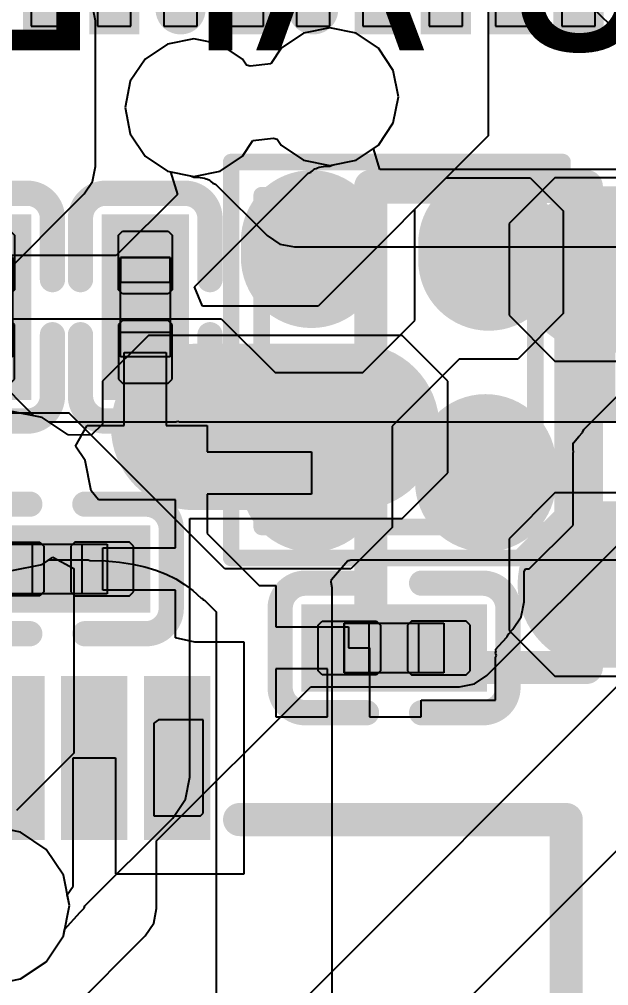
# Model space of a CAD drawing. Header units: millimetres. Extents: x 50 to 153, y 18 to 71.
# Drawn here: x 134.73 to 138.29, y 39.31 to 45.14 of the extents above; entities that cross this region are included whole.
import ezdxf

# ---------------------------------------------------------------- set-up
doc = ezdxf.new("R2010")
doc.units = ezdxf.units.MM
for name, color, linetype in [('BottomLayer', 5, 'Continuous'), ('BottomOverlay', 54, 'Continuous'), ('BottomPaste', 16, 'Continuous'), ('BottomSolder', 6, 'Continuous'), ('ConnectLayer', 7, 'Continuous'), ('Mechanical15', 56, 'Continuous'), ('Mechanical4', 56, 'Continuous'), ('Mechanical5', 56, 'Continuous'), ('TopLayer', 1, 'Continuous'), ('TopOverlay', 2, 'Continuous'), ('TopPaste', 8, 'Continuous'), ('TopSolder', 216, 'Continuous')]:
    doc.layers.add(name, color=color, linetype=linetype)

# ---------------------------------------------------------------- blocks, each defined once
blk = doc.blocks.new('CONN_SMD_GT_F0509SR15_15SMT01_26')
at = {"layer": 'TopLayer'}
for points in [[(3.4215, 1.2376), (3.7215, 1.2376), (3.4215, 2.1266), (3.7215, 2.1266)], [(3.9216, 1.2376), (4.2216, 1.2376), (3.9216, 2.1266), (4.2216, 2.1266)], [(4.4215, 1.2376), (4.7215, 1.2376), (4.4215, 2.1266), (4.7215, 2.1266)]]:
    blk.add_solid(points, dxfattribs=at)
at = {"layer": 'TopOverlay', "const_width": 0.2}
for points in [[(4.948, 1.3107), (6.9177, 1.3107)], [(6.9177, 0.0407), (6.9177, 1.3107)]]:
    blk.add_lwpolyline(points, dxfattribs=at)
at = {"layer": 'TopOverlay', "const_width": 0.1}
for points in [[(4.898, 1.3107, 1), (4.998, 1.3107, 1)], [(6.8677, 1.3107, 1), (6.9677, 1.3107, 1)], [(6.8677, 1.3107, 1), (6.9677, 1.3107, 1)]]:
    blk.add_lwpolyline(points, format="xyb", close=True, dxfattribs=at)
at = {"layer": 'TopPaste'}
for points in [[(3.4215, 1.2376), (3.7215, 1.2376), (3.4215, 2.1266), (3.7215, 2.1266)], [(3.9216, 1.2376), (4.2216, 1.2376), (3.9216, 2.1266), (4.2216, 2.1266)], [(4.4215, 1.2376), (4.7215, 1.2376), (4.4215, 2.1266), (4.7215, 2.1266)]]:
    blk.add_solid(points, dxfattribs=at)
at = {"layer": 'TopSolder'}
for points in [[(3.3715, 1.1876), (3.7715, 1.1876), (3.3715, 2.1766), (3.7715, 2.1766)], [(3.8716, 1.1876), (4.2716, 1.1876), (3.8716, 2.1766), (4.2716, 2.1766)], [(4.3715, 1.1876), (4.7715, 1.1876), (4.3715, 2.1766), (4.7715, 2.1766)]]:
    blk.add_solid(points, dxfattribs=at)
blk = doc.blocks.new('SMD2016_98')
at = {"layer": 'Mechanical15', "const_width": 0.1}
for points in [[(-1.0006, 0.8786), (-1.0006, -0.7714)], [(-1.0006, 0.8786), (0.9994, 0.8786)], [(0.9994, 0.8786), (0.9994, -0.7697)], [(-1.0006, -0.7714), (0.9994, -0.7714)]]:
    blk.add_lwpolyline(points, dxfattribs=at)
at = {"layer": 'Mechanical15', "const_width": 0.05}
for points in [[(-1.0256, 0.8786, 1), (-0.9756, 0.8786, 1)], [(-1.0256, 0.8786, 1), (-0.9756, 0.8786, 1)], [(0.9744, 0.8786, 1), (1.0244, 0.8786, 1)], [(0.9744, 0.8786, 1), (1.0244, 0.8786, 1)], [(-1.0256, -0.7714, 1), (-0.9756, -0.7714, 1)], [(-1.0256, -0.7714, 1), (-0.9756, -0.7714, 1)], [(0.9744, -0.7697, 1), (1.0244, -0.7697, 1)], [(0.9744, -0.7714, 1), (1.0244, -0.7714, 1)]]:
    blk.add_lwpolyline(points, format="xyb", close=True, dxfattribs=at)
at = {"layer": 'TopLayer', "const_width": 0.75}
for points in [[(-0.6256, 0.5786), (-0.7256, 0.5786)], [(0.7244, 0.5786), (0.6244, 0.5786)], [(-0.6256, -0.4714), (-0.7256, -0.4714)], [(0.708, -0.4908), (0.608, -0.4908)]]:
    blk.add_lwpolyline(points, dxfattribs=at)
at = {"layer": 'TopLayer', "const_width": 0.375}
for points in [[(-0.9131, 0.5786, 1), (-0.5381, 0.5786, 1)], [(-0.8131, 0.5786, 1), (-0.4381, 0.5786, 1)], [(0.4369, 0.5786, 1), (0.8119, 0.5786, 1)], [(0.5369, 0.5786, 1), (0.9119, 0.5786, 1)], [(-0.9131, -0.4714, 1), (-0.5381, -0.4714, 1)], [(-0.8131, -0.4714, 1), (-0.4381, -0.4714, 1)], [(0.4205, -0.4908, 1), (0.7955, -0.4908, 1)], [(0.5205, -0.4908, 1), (0.8955, -0.4908, 1)]]:
    blk.add_lwpolyline(points, format="xyb", close=True, dxfattribs=at)
at = {"layer": 'TopOverlay', "const_width": 0.1}
for points in [[(-1.1874, 1.0627), (1.1996, 1.0627)], [(-1.1874, 1.0627), (-1.1874, -0.6774)], [(1.1996, 1.0627), (1.1996, -0.9356)], [(-1.1874, -0.6774), (-0.9292, -0.9356)], [(-0.9292, -0.9356), (1.1996, -0.9356)]]:
    blk.add_lwpolyline(points, dxfattribs=at)
at = {"layer": 'TopOverlay', "const_width": 0.05}
for points in [[(-1.2124, 1.0627, 1), (-1.1624, 1.0627, 1)], [(-1.2124, 1.0627, 1), (-1.1624, 1.0627, 1)], [(1.1746, 1.0627, 1), (1.2246, 1.0627, 1)], [(1.1746, 1.0627, 1), (1.2246, 1.0627, 1)], [(-1.2124, -0.6774, 1), (-1.1624, -0.6774, 1)], [(-1.2124, -0.6774, 1), (-1.1624, -0.6774, 1)], [(-0.9542, -0.9356, 1), (-0.9043, -0.9356, 1)], [(-0.9542, -0.9356, 1), (-0.9043, -0.9356, 1)], [(1.1746, -0.9356, 1), (1.2246, -0.9356, 1)], [(1.1746, -0.9356, 1), (1.2246, -0.9356, 1)]]:
    blk.add_lwpolyline(points, format="xyb", close=True, dxfattribs=at)
at = {"layer": 'TopPaste', "const_width": 0.75}
for points in [[(-0.6256, 0.5786), (-0.7256, 0.5786)], [(0.7244, 0.5786), (0.6244, 0.5786)], [(-0.6256, -0.4714), (-0.7256, -0.4714)], [(0.708, -0.4908), (0.608, -0.4908)]]:
    blk.add_lwpolyline(points, dxfattribs=at)
at = {"layer": 'TopPaste', "const_width": 0.375}
for points in [[(-0.9131, 0.5786, 1), (-0.5381, 0.5786, 1)], [(-0.8131, 0.5786, 1), (-0.4381, 0.5786, 1)], [(0.4369, 0.5786, 1), (0.8119, 0.5786, 1)], [(0.5369, 0.5786, 1), (0.9119, 0.5786, 1)], [(-0.9131, -0.4714, 1), (-0.5381, -0.4714, 1)], [(-0.8131, -0.4714, 1), (-0.4381, -0.4714, 1)], [(0.4205, -0.4908, 1), (0.7955, -0.4908, 1)], [(0.5205, -0.4908, 1), (0.8955, -0.4908, 1)]]:
    blk.add_lwpolyline(points, format="xyb", close=True, dxfattribs=at)
at = {"layer": 'TopSolder', "const_width": 0.8516}
for points in [[(-0.6256, 0.5786), (-0.7256, 0.5786)], [(0.7244, 0.5786), (0.6244, 0.5786)], [(-0.6256, -0.4714), (-0.7256, -0.4714)], [(0.708, -0.4908), (0.608, -0.4908)]]:
    blk.add_lwpolyline(points, dxfattribs=at)
at = {"layer": 'TopSolder', "const_width": 0.4258}
for points in [[(-0.9385, 0.5786, 1), (-0.5127, 0.5786, 1)], [(-0.8385, 0.5786, 1), (-0.4127, 0.5786, 1)], [(0.4115, 0.5786, 1), (0.8373, 0.5786, 1)], [(0.5115, 0.5786, 1), (0.9373, 0.5786, 1)], [(-0.9385, -0.4714, 1), (-0.5127, -0.4714, 1)], [(-0.8385, -0.4714, 1), (-0.4127, -0.4714, 1)], [(0.3951, -0.4908, 1), (0.8209, -0.4908, 1)], [(0.4951, -0.4908, 1), (0.9209, -0.4908, 1)]]:
    blk.add_lwpolyline(points, format="xyb", close=True, dxfattribs=at)
blk = doc.blocks.new('QFN_56_L7_0_W7_0_P0_40_TL_EP4_0_100')
at = {"layer": 'TopLayer', "const_width": 0.2}
for points in [[(-0.1233, 3.7334), (-0.1233, 3.2684)], [(0.6768, 3.7334), (0.6768, 3.2684)]]:
    blk.add_lwpolyline(points, dxfattribs=at)
at = {"layer": 'TopLayer', "const_width": 0.1}
for points in [[(-0.1733, 3.7334, 1), (-0.0733, 3.7334, 1)], [(0.6268, 3.7334, 1), (0.7268, 3.7334, 1)]]:
    blk.add_lwpolyline(points, format="xyb", close=True, dxfattribs=at)
at = {"layer": 'TopLayer'}
for points in [[(-1.8232, 3.1684), (-1.6232, 3.1684), (-1.8232, 3.8334), (-1.6232, 3.8334)], [(-1.4232, 3.1684), (-1.2232, 3.1684), (-1.4232, 3.8334), (-1.2232, 3.8334)], [(-1.0231, 3.1684), (-0.8231, 3.1684), (-1.0231, 3.8334), (-0.8231, 3.8334)], [(-0.6231, 3.1684), (-0.4231, 3.1684), (-0.6231, 3.8334), (-0.4231, 3.8334)], [(0.1768, 3.1684), (0.3768, 3.1684), (0.1768, 3.8334), (0.3768, 3.8334)], [(0.9769, 3.1684), (1.1769, 3.1684), (0.9769, 3.8334), (1.1769, 3.8334)], [(1.3769, 3.1684), (1.5769, 3.1684), (1.3769, 3.8334), (1.5769, 3.8334)]]:
    blk.add_solid(points, dxfattribs=at)
at = {"layer": 'TopPaste'}
for p, q in [((-1.6232, 3.8335), (-1.8232, 3.8335)), ((-1.8232, 3.8335), (-1.8232, 3.1684)), ((-1.6232, 3.1684), (-1.6232, 3.8335)), ((-1.2232, 3.8335), (-1.4232, 3.8335)), ((-1.4232, 3.8335), (-1.4232, 3.1684)), ((-1.2232, 3.1684), (-1.2232, 3.8335)), ((-0.8231, 3.8335), (-1.0231, 3.8335)), ((-1.0231, 3.8335), (-1.0231, 3.1684)), ((-0.8231, 3.1684), (-0.8231, 3.8335)), ((-0.4231, 3.8335), (-0.6231, 3.8335)), ((-0.6231, 3.8335), (-0.6231, 3.1684)), ((-0.4231, 3.1684), (-0.4231, 3.8335)), ((-0.0233, 3.8335), (-0.2233, 3.8335)), ((-0.2233, 3.8335), (-0.2233, 3.1684)), ((-0.0233, 3.1684), (-0.0233, 3.8335)), ((0.3768, 3.8335), (0.1768, 3.8335)), ((0.1768, 3.8335), (0.1768, 3.1684)), ((0.3768, 3.1684), (0.3768, 3.8335)), ((0.7768, 3.8335), (0.5768, 3.8335)), ((0.5768, 3.8335), (0.5768, 3.1684)), ((0.7768, 3.1684), (0.7768, 3.8335)), ((1.1769, 3.8335), (0.9769, 3.8335)), ((0.9769, 3.8335), (0.9769, 3.1684)), ((1.1769, 3.1684), (1.1769, 3.8335)), ((1.5769, 3.8335), (1.3769, 3.8335)), ((1.3769, 3.8335), (1.3769, 3.1684)), ((1.5769, 3.1684), (1.5769, 3.8335))]:
    blk.add_line(p, q, dxfattribs=at)
at = {"layer": 'TopSolder', "const_width": 0.3016}
for points in [[(-0.1233, 3.7334), (-0.1233, 3.2684)], [(0.6768, 3.7334), (0.6768, 3.2684)]]:
    blk.add_lwpolyline(points, dxfattribs=at)
at = {"layer": 'TopSolder', "const_width": 0.1508}
for points in [[(-0.1987, 3.7334, 1), (-0.0479, 3.7334, 1)], [(0.6014, 3.7334, 1), (0.7522, 3.7334, 1)]]:
    blk.add_lwpolyline(points, format="xyb", close=True, dxfattribs=at)
at = {"layer": 'TopSolder'}
for points in [[(-1.874, 3.1176), (-1.5724, 3.1176), (-1.874, 3.8842), (-1.5724, 3.8842)], [(-1.474, 3.1176), (-1.1724, 3.1176), (-1.474, 3.8842), (-1.1724, 3.8842)], [(-1.0739, 3.1176), (-0.7723, 3.1176), (-1.0739, 3.8842), (-0.7723, 3.8842)], [(-0.6739, 3.1176), (-0.3723, 3.1176), (-0.6739, 3.8842), (-0.3723, 3.8842)], [(0.126, 3.1176), (0.4276, 3.1176), (0.126, 3.8842), (0.4276, 3.8842)], [(0.9261, 3.1176), (1.2277, 3.1176), (0.9261, 3.8842), (1.2277, 3.8842)], [(1.3261, 3.1176), (1.6277, 3.1176), (1.3261, 3.8842), (1.6277, 3.8842)]]:
    blk.add_solid(points, dxfattribs=at)
blk = doc.blocks.new('R0201_105')
at = {"layer": 'Mechanical15', "const_width": 0.00254}
blk.add_lwpolyline([(0.4229, -0.1016), (0.3721, -0.1524)], dxfattribs=at)
at = {"layer": 'Mechanical15', "const_width": 0.00127}
for points in [[(0.4222, -0.1016, 1), (0.4235, -0.1016, 1)], [(0.3714, -0.1524, 1), (0.3727, -0.1524, 1)]]:
    blk.add_lwpolyline(points, format="xyb", close=True, dxfattribs=at)
at = {"layer": 'Mechanical4'}
for p, q in [((-0.2821, 0.1501), (0.3179, 0.1501)), ((-0.2821, -0.15), (-0.2821, 0.1501)), ((0.3179, 0.1501), (0.3179, -0.15)), ((0.3179, -0.15), (-0.2821, -0.15))]:
    blk.add_line(p, q, dxfattribs=at)
at = {"layer": 'Mechanical5'}
for p, q in [((-0.1321, 0.1501), (-0.2821, 0.1501)), ((-0.2821, 0.1501), (-0.2821, -0.15)), ((-0.1321, -0.15), (-0.1321, 0.1501)), ((0.1679, 0.1501), (0.3179, 0.1501)), ((0.1679, -0.15), (0.1679, 0.1501)), ((0.3179, 0.1501), (0.3179, -0.15)), ((-0.2821, -0.15), (-0.1321, -0.15)), ((0.3179, -0.15), (0.1679, -0.15))]:
    blk.add_line(p, q, dxfattribs=at)
at = {"layer": 'TopLayer'}
for points in [[(-0.3752, -0.162), (-0.0721, -0.162), (-0.3752, 0.162), (-0.0721, 0.162)], [(0.1079, -0.162), (0.411, -0.162), (0.1079, 0.162), (0.411, 0.162)]]:
    blk.add_solid(points, dxfattribs=at)
at = {"layer": 'TopOverlay', "const_width": 0.1524}
for points in [[(-0.6038, 0.3906), (-0.1483, 0.3906)], [(-0.6038, 0.3906), (-0.6038, -0.3906)], [(0.1841, 0.3906), (0.6396, 0.3906)], [(0.6396, 0.3906), (0.6396, -0.3906)], [(-0.6038, -0.3906), (-0.1483, -0.3906)], [(0.1841, -0.3906), (0.6396, -0.3906)]]:
    blk.add_lwpolyline(points, dxfattribs=at)
at = {"layer": 'TopOverlay', "const_width": 0.0762}
for points in [[(-0.6419, 0.3906, 1), (-0.5657, 0.3906, 1)], [(-0.6419, 0.3906, 1), (-0.5657, 0.3906, 1)], [(-0.1864, 0.3906, 1), (-0.1102, 0.3906, 1)], [(0.146, 0.3906, 1), (0.2222, 0.3906, 1)], [(0.6015, 0.3906, 1), (0.6777, 0.3906, 1)], [(0.6015, 0.3906, 1), (0.6777, 0.3906, 1)], [(-0.6419, -0.3906, 1), (-0.5657, -0.3906, 1)], [(-0.6419, -0.3906, 1), (-0.5657, -0.3906, 1)], [(-0.1864, -0.3906, 1), (-0.1102, -0.3906, 1)], [(0.146, -0.3906, 1), (0.2222, -0.3906, 1)], [(0.6015, -0.3906, 1), (0.6777, -0.3906, 1)], [(0.6015, -0.3906, 1), (0.6777, -0.3906, 1)]]:
    blk.add_lwpolyline(points, format="xyb", close=True, dxfattribs=at)
at = {"layer": 'TopPaste'}
for p, q in [((-0.3752, 0.138), (-0.3512, 0.162)), ((-0.3752, -0.138), (-0.3752, 0.138)), ((-0.3512, 0.162), (-0.0871, 0.162)), ((-0.0871, 0.162), (-0.0631, 0.138)), ((-0.0631, 0.138), (-0.0631, -0.138)), ((0.1229, 0.162), (0.0989, 0.138)), ((0.0989, 0.138), (0.0989, -0.138)), ((0.3871, 0.162), (0.1229, 0.162)), ((0.411, 0.138), (0.3871, 0.162)), ((0.411, -0.138), (0.411, 0.138)), ((-0.3512, -0.162), (-0.3752, -0.138)), ((-0.0871, -0.162), (-0.3512, -0.162)), ((-0.0631, -0.138), (-0.0871, -0.162)), ((0.0989, -0.138), (0.1229, -0.162)), ((0.1229, -0.162), (0.3871, -0.162)), ((0.3871, -0.162), (0.411, -0.138))]:
    blk.add_line(p, q, dxfattribs=at)
for points in [[(-0.3752, -0.162), (-0.0721, -0.162), (-0.3752, 0.162), (-0.0721, 0.162)], [(0.1079, -0.162), (0.411, -0.162), (0.1079, 0.162), (0.411, 0.162)]]:
    blk.add_solid(points, dxfattribs=at)
at = {"layer": 'TopSolder'}
for points in [[(-0.4768, -0.2636), (0.0295, -0.2636), (-0.4768, 0.2636), (0.0295, 0.2636)], [(0.0063, -0.2636), (0.5126, -0.2636), (0.0063, 0.2636), (0.5126, 0.2636)]]:
    blk.add_solid(points, dxfattribs=at)
blk = doc.blocks.new('C0201_111')
at = {"layer": 'Mechanical4'}
for p, q in [((-0.3038, 0.1324), (0.2962, 0.1324)), ((-0.3038, -0.1676), (-0.3038, 0.1324)), ((0.2962, 0.1324), (0.2962, -0.1676)), ((0.2962, -0.1676), (-0.3038, -0.1676))]:
    blk.add_line(p, q, dxfattribs=at)
at = {"layer": 'Mechanical5'}
for p, q in [((-0.1538, 0.1324), (-0.3038, 0.1324)), ((-0.3038, 0.1324), (-0.3038, -0.1676)), ((-0.1538, -0.1676), (-0.1538, 0.1324)), ((0.1462, 0.1324), (0.2962, 0.1324)), ((0.1462, -0.1676), (0.1462, 0.1324)), ((0.2962, 0.1324), (0.2962, -0.1676)), ((-0.3038, -0.1676), (-0.1538, -0.1676)), ((0.2962, -0.1676), (0.1462, -0.1676))]:
    blk.add_line(p, q, dxfattribs=at)
at = {"layer": 'TopLayer'}
for points in [[(-0.4623, -0.1796), (-0.0938, -0.1796), (-0.4623, 0.1444), (-0.0938, 0.1444)], [(0.0862, -0.1796), (0.4546, -0.1796), (0.0862, 0.1444), (0.4546, 0.1444)]]:
    blk.add_solid(points, dxfattribs=at)
at = {"layer": 'TopOverlay', "const_width": 0.1524}
for points in [[(-0.6909, 0.2206, -0.414214), (-0.5385, 0.373)], [(0.5308, 0.373, -0.414214), (0.6832, 0.2206)], [(-0.5385, -0.4082, -0.414214), (-0.6909, -0.2558)], [(0.6832, -0.2558, -0.414214), (0.5308, -0.4082)]]:
    blk.add_lwpolyline(points, format="xyb", dxfattribs=at)
for points in [[(-0.17, 0.373), (-0.5385, 0.373)], [(0.5308, 0.373), (0.1624, 0.373)], [(-0.6909, -0.2558), (-0.6909, 0.2206)], [(0.6832, -0.2558), (0.6832, 0.2206)], [(-0.17, -0.4082), (-0.5385, -0.4082)], [(0.5308, -0.4082), (0.1624, -0.4082)]]:
    blk.add_lwpolyline(points, dxfattribs=at)
at = {"layer": 'TopOverlay', "const_width": 0.0762}
for points in [[(-0.5766, 0.373, 1), (-0.5004, 0.373, 1)], [(-0.5766, 0.373, 1), (-0.5004, 0.373, 1)], [(-0.2081, 0.373, 1), (-0.1319, 0.373, 1)], [(0.1243, 0.373, 1), (0.2005, 0.373, 1)], [(0.4927, 0.373, 1), (0.5689, 0.373, 1)], [(0.4927, 0.373, 1), (0.5689, 0.373, 1)], [(-0.729, 0.2206, 1), (-0.6528, 0.2206, 1)], [(-0.729, 0.2206, 1), (-0.6528, 0.2206, 1)], [(0.6451, 0.2206, 1), (0.7213, 0.2206, 1)], [(0.6451, 0.2206, 1), (0.7213, 0.2206, 1)], [(-0.729, -0.2558, 1), (-0.6528, -0.2558, 1)], [(-0.729, -0.2558, 1), (-0.6528, -0.2558, 1)], [(0.6451, -0.2558, 1), (0.7213, -0.2558, 1)], [(0.6451, -0.2558, 1), (0.7213, -0.2558, 1)], [(-0.5766, -0.4082, 1), (-0.5004, -0.4082, 1)], [(-0.5766, -0.4082, 1), (-0.5004, -0.4082, 1)], [(-0.2081, -0.4082, 1), (-0.1319, -0.4082, 1)], [(0.1243, -0.4082, 1), (0.2005, -0.4082, 1)], [(0.4927, -0.4082, 1), (0.5689, -0.4082, 1)], [(0.4927, -0.4082, 1), (0.5689, -0.4082, 1)]]:
    blk.add_lwpolyline(points, format="xyb", close=True, dxfattribs=at)
at = {"layer": 'TopPaste'}
for p, q in [((-0.4623, 0.1204), (-0.4383, 0.1444)), ((-0.4623, -0.1556), (-0.4623, 0.1204)), ((-0.4383, 0.1444), (-0.1088, 0.1444)), ((-0.1088, 0.1444), (-0.0848, 0.1204)), ((-0.0848, 0.1204), (-0.0848, -0.1556)), ((0.1012, 0.1444), (0.0772, 0.1204)), ((0.0772, 0.1204), (0.0772, -0.1556)), ((0.4306, 0.1444), (0.1012, 0.1444)), ((0.4546, 0.1204), (0.4306, 0.1444)), ((0.4546, -0.1556), (0.4546, 0.1204)), ((-0.4383, -0.1796), (-0.4623, -0.1556)), ((-0.0848, -0.1556), (-0.1088, -0.1796)), ((0.0772, -0.1556), (0.1012, -0.1796)), ((0.4306, -0.1796), (0.4546, -0.1556)), ((-0.1088, -0.1796), (-0.4383, -0.1796)), ((0.1012, -0.1796), (0.4306, -0.1796))]:
    blk.add_line(p, q, dxfattribs=at)
for points in [[(-0.4623, -0.1796), (-0.0938, -0.1796), (-0.4623, 0.1444), (-0.0938, 0.1444)], [(0.0862, -0.1796), (0.4546, -0.1796), (0.0862, 0.1444), (0.4546, 0.1444)]]:
    blk.add_solid(points, dxfattribs=at)
at = {"layer": 'TopSolder'}
for points in [[(-0.5639, -0.2812), (0.0078, -0.2812), (-0.5639, 0.246), (0.0078, 0.246)], [(-0.0154, -0.2812), (0.5562, -0.2812), (-0.0154, 0.246), (0.5562, 0.246)]]:
    blk.add_solid(points, dxfattribs=at)
blk = doc.blocks.new('C0201_119')
at = {"layer": 'Mechanical4'}
for p, q in [((-0.3038, 0.1324), (0.2962, 0.1324)), ((-0.3038, -0.1676), (-0.3038, 0.1324)), ((0.2962, 0.1324), (0.2962, -0.1676)), ((0.2962, -0.1676), (-0.3038, -0.1676))]:
    blk.add_line(p, q, dxfattribs=at)
at = {"layer": 'Mechanical5'}
for p, q in [((-0.1538, 0.1324), (-0.3038, 0.1324)), ((-0.3038, 0.1324), (-0.3038, -0.1676)), ((-0.1538, -0.1676), (-0.1538, 0.1324)), ((0.1462, 0.1324), (0.2962, 0.1324)), ((0.1462, -0.1676), (0.1462, 0.1324)), ((0.2962, 0.1324), (0.2962, -0.1676)), ((-0.3038, -0.1676), (-0.1538, -0.1676)), ((0.2962, -0.1676), (0.1462, -0.1676))]:
    blk.add_line(p, q, dxfattribs=at)
at = {"layer": 'TopLayer'}
for points in [[(-0.4623, -0.1796), (-0.0938, -0.1796), (-0.4623, 0.1444), (-0.0938, 0.1444)], [(0.0862, -0.1796), (0.4546, -0.1796), (0.0862, 0.1444), (0.4546, 0.1444)]]:
    blk.add_solid(points, dxfattribs=at)
at = {"layer": 'TopOverlay', "const_width": 0.1524}
for points in [[(-0.6909, 0.2206, -0.414214), (-0.5385, 0.373)], [(0.5308, 0.373, -0.414214), (0.6832, 0.2206)], [(-0.5385, -0.4082, -0.414214), (-0.6909, -0.2558)], [(0.6832, -0.2558, -0.414214), (0.5308, -0.4082)]]:
    blk.add_lwpolyline(points, format="xyb", dxfattribs=at)
for points in [[(-0.17, 0.373), (-0.5385, 0.373)], [(0.5308, 0.373), (0.1624, 0.373)], [(-0.6909, -0.2558), (-0.6909, 0.2206)], [(0.6832, -0.2558), (0.6832, 0.2206)], [(-0.17, -0.4082), (-0.5385, -0.4082)], [(0.5308, -0.4082), (0.1624, -0.4082)]]:
    blk.add_lwpolyline(points, dxfattribs=at)
at = {"layer": 'TopOverlay', "const_width": 0.0762}
for points in [[(-0.5766, 0.373, 1), (-0.5004, 0.373, 1)], [(-0.5766, 0.373, 1), (-0.5004, 0.373, 1)], [(-0.2081, 0.373, 1), (-0.1319, 0.373, 1)], [(0.1243, 0.373, 1), (0.2005, 0.373, 1)], [(0.4927, 0.373, 1), (0.5689, 0.373, 1)], [(0.4927, 0.373, 1), (0.5689, 0.373, 1)], [(-0.729, 0.2206, 1), (-0.6528, 0.2206, 1)], [(-0.729, 0.2206, 1), (-0.6528, 0.2206, 1)], [(0.6451, 0.2206, 1), (0.7213, 0.2206, 1)], [(0.6451, 0.2206, 1), (0.7213, 0.2206, 1)], [(-0.729, -0.2558, 1), (-0.6528, -0.2558, 1)], [(-0.729, -0.2558, 1), (-0.6528, -0.2558, 1)], [(0.6451, -0.2558, 1), (0.7213, -0.2558, 1)], [(0.6451, -0.2558, 1), (0.7213, -0.2558, 1)], [(-0.5766, -0.4082, 1), (-0.5004, -0.4082, 1)], [(-0.5766, -0.4082, 1), (-0.5004, -0.4082, 1)], [(-0.2081, -0.4082, 1), (-0.1319, -0.4082, 1)], [(0.1243, -0.4082, 1), (0.2005, -0.4082, 1)], [(0.4927, -0.4082, 1), (0.5689, -0.4082, 1)], [(0.4927, -0.4082, 1), (0.5689, -0.4082, 1)]]:
    blk.add_lwpolyline(points, format="xyb", close=True, dxfattribs=at)
at = {"layer": 'TopPaste'}
for p, q in [((-0.4623, 0.1204), (-0.4383, 0.1444)), ((-0.4623, -0.1556), (-0.4623, 0.1204)), ((-0.4383, 0.1444), (-0.1088, 0.1444)), ((-0.1088, 0.1444), (-0.0848, 0.1204)), ((-0.0848, 0.1204), (-0.0848, -0.1556)), ((0.1012, 0.1444), (0.0772, 0.1204)), ((0.0772, 0.1204), (0.0772, -0.1556)), ((0.4306, 0.1444), (0.1012, 0.1444)), ((0.4546, 0.1204), (0.4306, 0.1444)), ((0.4546, -0.1556), (0.4546, 0.1204)), ((-0.4383, -0.1796), (-0.4623, -0.1556)), ((-0.0848, -0.1556), (-0.1088, -0.1796)), ((0.0772, -0.1556), (0.1012, -0.1796)), ((0.4306, -0.1796), (0.4546, -0.1556)), ((-0.1088, -0.1796), (-0.4383, -0.1796)), ((0.1012, -0.1796), (0.4306, -0.1796))]:
    blk.add_line(p, q, dxfattribs=at)
for points in [[(-0.4623, -0.1796), (-0.0938, -0.1796), (-0.4623, 0.1444), (-0.0938, 0.1444)], [(0.0862, -0.1796), (0.4546, -0.1796), (0.0862, 0.1444), (0.4546, 0.1444)]]:
    blk.add_solid(points, dxfattribs=at)
at = {"layer": 'TopSolder'}
for points in [[(-0.5639, -0.2812), (0.0078, -0.2812), (-0.5639, 0.246), (0.0078, 0.246)], [(-0.0154, -0.2812), (0.5562, -0.2812), (-0.0154, 0.246), (0.5562, 0.246)]]:
    blk.add_solid(points, dxfattribs=at)
blk = doc.blocks.new('C0201_120')
at = {"layer": 'Mechanical4'}
for p, q in [((-0.3038, 0.1324), (0.2962, 0.1324)), ((-0.3038, -0.1676), (-0.3038, 0.1324)), ((0.2962, 0.1324), (0.2962, -0.1676)), ((0.2962, -0.1676), (-0.3038, -0.1676))]:
    blk.add_line(p, q, dxfattribs=at)
at = {"layer": 'Mechanical5'}
for p, q in [((-0.1538, 0.1324), (-0.3038, 0.1324)), ((-0.3038, 0.1324), (-0.3038, -0.1676)), ((-0.1538, -0.1676), (-0.1538, 0.1324)), ((0.1462, 0.1324), (0.2962, 0.1324)), ((0.1462, -0.1676), (0.1462, 0.1324)), ((0.2962, 0.1324), (0.2962, -0.1676)), ((-0.3038, -0.1676), (-0.1538, -0.1676)), ((0.2962, -0.1676), (0.1462, -0.1676))]:
    blk.add_line(p, q, dxfattribs=at)
at = {"layer": 'TopLayer'}
for points in [[(-0.4623, -0.1796), (-0.0938, -0.1796), (-0.4623, 0.1444), (-0.0938, 0.1444)], [(0.0862, -0.1796), (0.4546, -0.1796), (0.0862, 0.1444), (0.4546, 0.1444)]]:
    blk.add_solid(points, dxfattribs=at)
at = {"layer": 'TopOverlay', "const_width": 0.1524}
for points in [[(-0.6909, 0.2206, -0.414214), (-0.5385, 0.373)], [(0.5308, 0.373, -0.414214), (0.6832, 0.2206)], [(-0.5385, -0.4082, -0.414214), (-0.6909, -0.2558)], [(0.6832, -0.2558, -0.414214), (0.5308, -0.4082)]]:
    blk.add_lwpolyline(points, format="xyb", dxfattribs=at)
for points in [[(-0.5385, 0.373), (-0.17, 0.373)], [(0.1624, 0.373), (0.5308, 0.373)], [(-0.6909, -0.2558), (-0.6909, 0.2206)], [(0.6832, -0.2558), (0.6832, 0.2206)], [(-0.5385, -0.4082), (-0.17, -0.4082)], [(0.1624, -0.4082), (0.5308, -0.4082)]]:
    blk.add_lwpolyline(points, dxfattribs=at)
at = {"layer": 'TopOverlay', "const_width": 0.0762}
for points in [[(-0.5766, 0.373, 1), (-0.5004, 0.373, 1)], [(-0.5766, 0.373, 1), (-0.5004, 0.373, 1)], [(-0.2081, 0.373, 1), (-0.1319, 0.373, 1)], [(0.1243, 0.373, 1), (0.2005, 0.373, 1)], [(0.4927, 0.373, 1), (0.5689, 0.373, 1)], [(0.4927, 0.373, 1), (0.5689, 0.373, 1)], [(-0.729, 0.2206, 1), (-0.6528, 0.2206, 1)], [(-0.729, 0.2206, 1), (-0.6528, 0.2206, 1)], [(0.6451, 0.2206, 1), (0.7213, 0.2206, 1)], [(0.6451, 0.2206, 1), (0.7213, 0.2206, 1)], [(-0.729, -0.2558, 1), (-0.6528, -0.2558, 1)], [(-0.729, -0.2558, 1), (-0.6528, -0.2558, 1)], [(0.6451, -0.2558, 1), (0.7213, -0.2558, 1)], [(0.6451, -0.2558, 1), (0.7213, -0.2558, 1)], [(-0.5766, -0.4082, 1), (-0.5004, -0.4082, 1)], [(-0.5766, -0.4082, 1), (-0.5004, -0.4082, 1)], [(-0.2081, -0.4082, 1), (-0.1319, -0.4082, 1)], [(0.1243, -0.4082, 1), (0.2005, -0.4082, 1)], [(0.4927, -0.4082, 1), (0.5689, -0.4082, 1)], [(0.4927, -0.4082, 1), (0.5689, -0.4082, 1)]]:
    blk.add_lwpolyline(points, format="xyb", close=True, dxfattribs=at)
at = {"layer": 'TopPaste'}
for p, q in [((-0.4623, 0.1204), (-0.4383, 0.1444)), ((-0.4623, -0.1556), (-0.4623, 0.1204)), ((-0.4383, 0.1444), (-0.1088, 0.1444)), ((-0.1088, 0.1444), (-0.0848, 0.1204)), ((-0.0848, 0.1204), (-0.0848, -0.1556)), ((0.1012, 0.1444), (0.0772, 0.1204)), ((0.0772, 0.1204), (0.0772, -0.1556)), ((0.4306, 0.1444), (0.1012, 0.1444)), ((0.4546, 0.1204), (0.4306, 0.1444)), ((0.4546, -0.1556), (0.4546, 0.1204)), ((-0.4383, -0.1796), (-0.4623, -0.1556)), ((-0.0848, -0.1556), (-0.1088, -0.1796)), ((0.0772, -0.1556), (0.1012, -0.1796)), ((0.4306, -0.1796), (0.4546, -0.1556)), ((-0.1088, -0.1796), (-0.4383, -0.1796)), ((0.1012, -0.1796), (0.4306, -0.1796))]:
    blk.add_line(p, q, dxfattribs=at)
for points in [[(-0.4623, -0.1796), (-0.0938, -0.1796), (-0.4623, 0.1444), (-0.0938, 0.1444)], [(0.0862, -0.1796), (0.4546, -0.1796), (0.0862, 0.1444), (0.4546, 0.1444)]]:
    blk.add_solid(points, dxfattribs=at)
at = {"layer": 'TopSolder'}
for points in [[(-0.5639, -0.2812), (0.0078, -0.2812), (-0.5639, 0.246), (0.0078, 0.246)], [(-0.0154, -0.2812), (0.5562, -0.2812), (-0.0154, 0.246), (0.5562, 0.246)]]:
    blk.add_solid(points, dxfattribs=at)
blk = doc.blocks.new('C0201_130')
at = {"layer": 'Mechanical4'}
for p, q in [((-0.3038, 0.1324), (0.2962, 0.1324)), ((-0.3038, -0.1676), (-0.3038, 0.1324)), ((0.2962, 0.1324), (0.2962, -0.1676)), ((0.2962, -0.1676), (-0.3038, -0.1676))]:
    blk.add_line(p, q, dxfattribs=at)
at = {"layer": 'Mechanical5'}
for p, q in [((-0.1538, 0.1324), (-0.3038, 0.1324)), ((-0.3038, 0.1324), (-0.3038, -0.1676)), ((-0.1538, -0.1676), (-0.1538, 0.1324)), ((0.1462, 0.1324), (0.2962, 0.1324)), ((0.1462, -0.1676), (0.1462, 0.1324)), ((0.2962, 0.1324), (0.2962, -0.1676)), ((-0.3038, -0.1676), (-0.1538, -0.1676)), ((0.2962, -0.1676), (0.1462, -0.1676))]:
    blk.add_line(p, q, dxfattribs=at)
at = {"layer": 'TopLayer'}
for points in [[(-0.4623, -0.1796), (-0.0938, -0.1796), (-0.4623, 0.1444), (-0.0938, 0.1444)], [(0.0862, -0.1796), (0.4546, -0.1796), (0.0862, 0.1444), (0.4546, 0.1444)]]:
    blk.add_solid(points, dxfattribs=at)
at = {"layer": 'TopOverlay', "const_width": 0.1524}
for points in [[(-0.6909, 0.2206, -0.414214), (-0.5385, 0.373)], [(0.5308, 0.373, -0.414214), (0.6832, 0.2206)], [(-0.5385, -0.4082, -0.414214), (-0.6909, -0.2558)], [(0.6832, -0.2558, -0.414214), (0.5308, -0.4082)]]:
    blk.add_lwpolyline(points, format="xyb", dxfattribs=at)
for points in [[(-0.5385, 0.373), (-0.17, 0.373)], [(0.1624, 0.373), (0.5308, 0.373)], [(-0.6909, -0.2558), (-0.6909, 0.2206)], [(0.6832, -0.2558), (0.6832, 0.2206)], [(-0.5385, -0.4082), (-0.17, -0.4082)], [(0.1624, -0.4082), (0.5308, -0.4082)]]:
    blk.add_lwpolyline(points, dxfattribs=at)
at = {"layer": 'TopOverlay', "const_width": 0.0762}
for points in [[(-0.5766, 0.373, 1), (-0.5004, 0.373, 1)], [(-0.5766, 0.373, 1), (-0.5004, 0.373, 1)], [(-0.2081, 0.373, 1), (-0.1319, 0.373, 1)], [(0.1243, 0.373, 1), (0.2005, 0.373, 1)], [(0.4927, 0.373, 1), (0.5689, 0.373, 1)], [(0.4927, 0.373, 1), (0.5689, 0.373, 1)], [(-0.729, 0.2206, 1), (-0.6528, 0.2206, 1)], [(-0.729, 0.2206, 1), (-0.6528, 0.2206, 1)], [(0.6451, 0.2206, 1), (0.7213, 0.2206, 1)], [(0.6451, 0.2206, 1), (0.7213, 0.2206, 1)], [(-0.729, -0.2558, 1), (-0.6528, -0.2558, 1)], [(-0.729, -0.2558, 1), (-0.6528, -0.2558, 1)], [(0.6451, -0.2558, 1), (0.7213, -0.2558, 1)], [(0.6451, -0.2558, 1), (0.7213, -0.2558, 1)], [(-0.5766, -0.4082, 1), (-0.5004, -0.4082, 1)], [(-0.5766, -0.4082, 1), (-0.5004, -0.4082, 1)], [(-0.2081, -0.4082, 1), (-0.1319, -0.4082, 1)], [(0.1243, -0.4082, 1), (0.2005, -0.4082, 1)], [(0.4927, -0.4082, 1), (0.5689, -0.4082, 1)], [(0.4927, -0.4082, 1), (0.5689, -0.4082, 1)]]:
    blk.add_lwpolyline(points, format="xyb", close=True, dxfattribs=at)
at = {"layer": 'TopPaste'}
for p, q in [((-0.4623, 0.1204), (-0.4383, 0.1444)), ((-0.4623, -0.1556), (-0.4623, 0.1204)), ((-0.4383, 0.1444), (-0.1088, 0.1444)), ((-0.1088, 0.1444), (-0.0848, 0.1204)), ((-0.0848, 0.1204), (-0.0848, -0.1556)), ((0.1012, 0.1444), (0.0772, 0.1204)), ((0.0772, 0.1204), (0.0772, -0.1556)), ((0.4306, 0.1444), (0.1012, 0.1444)), ((0.4546, 0.1204), (0.4306, 0.1444)), ((0.4546, -0.1556), (0.4546, 0.1204)), ((-0.4383, -0.1796), (-0.4623, -0.1556)), ((-0.0848, -0.1556), (-0.1088, -0.1796)), ((0.0772, -0.1556), (0.1012, -0.1796)), ((0.4306, -0.1796), (0.4546, -0.1556)), ((-0.1088, -0.1796), (-0.4383, -0.1796)), ((0.1012, -0.1796), (0.4306, -0.1796))]:
    blk.add_line(p, q, dxfattribs=at)
for points in [[(-0.4623, -0.1796), (-0.0938, -0.1796), (-0.4623, 0.1444), (-0.0938, 0.1444)], [(0.0862, -0.1796), (0.4546, -0.1796), (0.0862, 0.1444), (0.4546, 0.1444)]]:
    blk.add_solid(points, dxfattribs=at)
at = {"layer": 'TopSolder'}
for points in [[(-0.5639, -0.2812), (0.0078, -0.2812), (-0.5639, 0.246), (0.0078, 0.246)], [(-0.0154, -0.2812), (0.5562, -0.2812), (-0.0154, 0.246), (0.5562, 0.246)]]:
    blk.add_solid(points, dxfattribs=at)
blk = doc.blocks.new('SOT_23_B_135')
at = {"layer": 'BottomLayer', "const_width": 0.8}
for points in [[(0.4128, 1.9), (-0.5652, 1.9)], [(2.8652, 0.95), (1.8872, 0.95)], [(0.4128, 0), (-0.5652, 0)]]:
    blk.add_lwpolyline(points, dxfattribs=at)
at = {"layer": 'BottomLayer', "const_width": 0.4}
for points in [[(-0.7652, 1.9, 1), (-0.3652, 1.9, 1)], [(0.2128, 1.9, 1), (0.6128, 1.9, 1)], [(1.6872, 0.95, 1), (2.0872, 0.95, 1)], [(2.6652, 0.95, 1), (3.0652, 0.95, 1)], [(-0.7652, 0, 1), (-0.3652, 0, 1)], [(0.2128, 0, 1), (0.6128, 0, 1)]]:
    blk.add_lwpolyline(points, format="xyb", close=True, dxfattribs=at)
at = {"layer": 'BottomOverlay', "const_width": 0.2}
for points in [[(1.8, 2.4), (0.5, 2.4)], [(0.5, 2.4), (0.5, -0.5)], [(1.8, 2.4), (1.8, -0.5)], [(1.8, -0.5), (0.5, -0.5)]]:
    blk.add_lwpolyline(points, dxfattribs=at)
at = {"layer": 'BottomOverlay', "const_width": 0.1}
for points in [[(0.45, 2.4, 1), (0.55, 2.4, 1)], [(0.45, 2.4, 1), (0.55, 2.4, 1)], [(1.75, 2.4, 1), (1.85, 2.4, 1)], [(1.75, 2.4, 1), (1.85, 2.4, 1)], [(0.45, -0.5, 1), (0.55, -0.5, 1)], [(0.45, -0.5, 1), (0.55, -0.5, 1)], [(1.75, -0.5, 1), (1.85, -0.5, 1)], [(1.75, -0.5, 1), (1.85, -0.5, 1)]]:
    blk.add_lwpolyline(points, format="xyb", close=True, dxfattribs=at)
at = {"layer": 'BottomPaste', "const_width": 0.8}
for points in [[(0.4128, 1.9), (-0.5652, 1.9)], [(2.8652, 0.95), (1.8872, 0.95)], [(0.4128, 0), (-0.5652, 0)]]:
    blk.add_lwpolyline(points, dxfattribs=at)
at = {"layer": 'BottomPaste', "const_width": 0.4}
for points in [[(-0.7652, 1.9, 1), (-0.3652, 1.9, 1)], [(0.2128, 1.9, 1), (0.6128, 1.9, 1)], [(1.6872, 0.95, 1), (2.0872, 0.95, 1)], [(2.6652, 0.95, 1), (3.0652, 0.95, 1)], [(-0.7652, 0, 1), (-0.3652, 0, 1)], [(0.2128, 0, 1), (0.6128, 0, 1)]]:
    blk.add_lwpolyline(points, format="xyb", close=True, dxfattribs=at)
at = {"layer": 'BottomSolder', "const_width": 1.0032}
for points in [[(0.4128, 1.9), (-0.5652, 1.9)], [(2.8652, 0.95), (1.8872, 0.95)], [(0.4128, 0), (-0.5652, 0)]]:
    blk.add_lwpolyline(points, dxfattribs=at)
at = {"layer": 'BottomSolder', "const_width": 0.5016}
for points in [[(-0.816, 1.9, 1), (-0.3144, 1.9, 1)], [(0.162, 1.9, 1), (0.6636, 1.9, 1)], [(1.6364, 0.95, 1), (2.138, 0.95, 1)], [(2.6144, 0.95, 1), (3.116, 0.95, 1)], [(-0.816, 0, 1), (-0.3144, 0, 1)], [(0.162, 0, 1), (0.6636, 0, 1)]]:
    blk.add_lwpolyline(points, format="xyb", close=True, dxfattribs=at)

msp = doc.modelspace()

# ---------------------------------------------------------------- linework, layer by layer
at = {"layer": 'ConnectLayer'}
for p, q in [((137.5615, 45.6829), (137.5615, 44.4342)), ((138.0315, 45.3669), (138.4103, 44.9881)), ((135.193, 45.1275), (135.1752, 45.2167)), ((135.193, 44.2487), (135.193, 45.1275)), ((136.4472, 45.0532), (136.3128, 44.9633)), ((136.4472, 45.0532), (136.3128, 44.9633)), ((136.4472, 45.0532), (136.3128, 44.9633)), ((136.6058, 45.0847), (136.4472, 45.0532)), ((136.6058, 45.0847), (136.4472, 45.0532)), ((136.6058, 45.0847), (136.4472, 45.0532)), ((136.7644, 45.0532), (136.6058, 45.0847)), ((136.7644, 45.0532), (136.6058, 45.0847)), ((136.7644, 45.0532), (136.6058, 45.0847)), ((136.8988, 44.9633), (136.7644, 45.0532)), ((136.8988, 44.9633), (136.7644, 45.0532)), ((136.8988, 44.9633), (136.7644, 45.0532)), ((135.6268, 44.9871), (135.4924, 44.8973)), ((135.6268, 44.9871), (135.4924, 44.8973)), ((135.6268, 44.9871), (135.4924, 44.8973)), ((135.7854, 45.0187), (135.6268, 44.9871)), ((135.7854, 45.0187), (135.6268, 44.9871)), ((135.7854, 45.0187), (135.6268, 44.9871)), ((135.944, 44.9871), (135.7854, 45.0187)), ((135.944, 44.9871), (135.7854, 45.0187)), ((135.944, 44.9871), (135.7854, 45.0187)), ((136.0784, 44.8973), (135.944, 44.9871)), ((136.0784, 44.8973), (135.944, 44.9871)), ((136.0784, 44.8973), (135.944, 44.9871)), ((136.3128, 44.9633), (136.2499, 44.8692)), ((136.3128, 44.9633), (136.2499, 44.8692)), ((136.3128, 44.9633), (136.2499, 44.8692)), ((136.9886, 44.8289), (136.8988, 44.9633)), ((136.9886, 44.8289), (136.8988, 44.9633)), ((136.9886, 44.8289), (136.8988, 44.9633)), ((135.4924, 44.8973), (135.4026, 44.7629)), ((135.4924, 44.8973), (135.4026, 44.7629)), ((135.4924, 44.8973), (135.4026, 44.7629)), ((136.103, 44.8605), (136.0784, 44.8973)), ((136.103, 44.8605), (136.0784, 44.8973)), ((136.103, 44.8605), (136.0784, 44.8973)), ((136.2499, 44.8692), (136.1248, 44.8547)), ((136.2499, 44.8692), (136.1248, 44.8547)), ((136.2499, 44.8692), (136.1248, 44.8547)), ((136.1248, 44.8547), (136.103, 44.8605)), ((136.1248, 44.8547), (136.103, 44.8605)), ((136.1248, 44.8547), (136.103, 44.8605)), ((137.0202, 44.6703), (136.9886, 44.8289)), ((137.0202, 44.6703), (136.9886, 44.8289)), ((137.0202, 44.6703), (136.9886, 44.8289)), ((135.4026, 44.7629), (135.371, 44.6043)), ((135.4026, 44.7629), (135.371, 44.6043)), ((135.4026, 44.7629), (135.371, 44.6043)), ((136.9886, 44.5118), (137.0202, 44.6703)), ((136.9886, 44.5118), (137.0202, 44.6703)), ((136.9886, 44.5118), (137.0202, 44.6703)), ((135.371, 44.6043), (135.4026, 44.4457)), ((135.371, 44.6043), (135.4026, 44.4457)), ((135.371, 44.6043), (135.4026, 44.4457)), ((136.8988, 44.3773), (136.9886, 44.5118)), ((136.8988, 44.3773), (136.9886, 44.5118)), ((136.8988, 44.3773), (136.9886, 44.5118)), ((135.4026, 44.4457), (135.4924, 44.3113)), ((135.4026, 44.4457), (135.4924, 44.3113)), ((135.4026, 44.4457), (135.4924, 44.3113)), ((136.0784, 44.3113), (136.1413, 44.4054)), ((136.1413, 44.4054), (136.2664, 44.4199)), ((136.2664, 44.4199), (136.2882, 44.4141)), ((136.2882, 44.4141), (136.3128, 44.3773)), ((137.5615, 44.4342), (136.5346, 43.4074)), ((136.3128, 44.3773), (136.4472, 44.2875)), ((136.7644, 44.2875), (136.8988, 44.3773)), ((136.7644, 44.2875), (136.8988, 44.3773)), ((136.8688, 44.3573), (136.8988, 44.3773)), ((136.9074, 44.2303), (136.8688, 44.3573)), ((135.4924, 44.3113), (135.6268, 44.2215)), ((135.4924, 44.3113), (135.6268, 44.2215)), ((135.4924, 44.3113), (135.6268, 44.2215)), ((135.944, 44.2215), (136.0784, 44.3113)), ((136.4472, 44.2875), (136.6058, 44.256)), ((136.6058, 44.256), (136.7644, 44.2875)), ((136.6261, 44.26), (136.7644, 44.2875)), ((135.1752, 44.1595), (135.193, 44.2487)), ((136.4919, 44.2156), (136.503, 44.2258)), ((136.503, 44.2258), (136.5091, 44.2304)), ((136.5091, 44.2304), (136.5156, 44.2345)), ((136.5156, 44.2345), (136.5231, 44.2383)), ((136.5231, 44.2383), (136.5317, 44.2417)), ((136.5317, 44.2417), (136.542, 44.2449)), ((136.542, 44.2449), (136.5539, 44.2476)), ((136.5539, 44.2476), (136.5678, 44.2497)), ((136.5678, 44.2497), (136.5838, 44.251)), ((136.5838, 44.251), (136.6064, 44.2514)), ((136.6064, 44.2514), (136.6261, 44.26)), ((138.6556, 44.2303), (136.9074, 44.2303)), ((135.6268, 44.2215), (135.7854, 44.1899)), ((135.6268, 44.2215), (135.6443, 44.218)), ((135.6268, 44.2215), (135.7651, 44.194)), ((135.6443, 44.218), (135.6861, 44.0802)), ((135.7651, 44.194), (135.7848, 44.1854)), ((135.7848, 44.1854), (135.8074, 44.185)), ((135.7854, 44.1899), (135.944, 44.2215)), ((135.7898, 43.5247), (136.4743, 44.2092)), ((135.8074, 44.185), (135.8234, 44.1836)), ((135.8234, 44.1836), (135.8373, 44.1816)), ((135.8373, 44.1816), (135.8492, 44.1789)), ((135.8492, 44.1789), (135.8595, 44.1757)), ((135.8595, 44.1757), (135.8681, 44.1722)), ((135.8681, 44.1722), (135.8756, 44.1684)), ((135.8756, 44.1684), (135.8822, 44.1643)), ((135.8822, 44.1643), (135.8881, 44.1598)), ((136.4743, 44.2092), (136.4919, 44.2156)), ((137.9636, 44.1814), (137.6874, 43.9052)), ((139.494, 44.1814), (137.9636, 44.1814)), ((135.1247, 44.0839), (135.1752, 44.1595)), ((135.8881, 44.1598), (135.8993, 44.1496)), ((135.8993, 44.1496), (135.9169, 44.1432)), ((135.9169, 44.1432), (136.2276, 43.8324)), ((134.1055, 43.0647), (135.1247, 44.0839)), ((135.6861, 44.0802), (135.318, 43.7122)), ((134.8215, 42.7455), (133.6705, 43.8965)), ((137.6874, 43.9052), (137.6874, 43.3528)), ((136.2276, 43.8324), (136.3033, 43.7819)), ((136.3033, 43.7819), (136.3925, 43.7642)), ((136.3925, 43.7642), (138.7521, 43.7642)), ((135.318, 43.7122), (134.2399, 43.7122)), ((135.8384, 43.4074), (135.7898, 43.5247)), ((136.5346, 43.4074), (135.8384, 43.4074)), ((137.5534, 41.1807), (139.7881, 43.4154)), ((137.6874, 43.3528), (137.9636, 43.0766)), ((135.5112, 43.2314), (135.235, 42.9552)), ((137.0416, 43.2314), (135.5112, 43.2314)), ((137.3178, 42.9552), (137.0416, 43.2314)), ((135.3655, 42.6888), (135.3655, 43.127)), ((135.3655, 43.127), (135.6195, 43.127)), ((135.6195, 43.127), (135.6195, 42.6888)), ((137.9636, 43.0766), (139.494, 43.0766)), ((135.235, 42.9552), (135.235, 42.6958)), ((137.3178, 42.4028), (137.3178, 42.9552)), ((138.1368, 42.6635), (138.3361, 42.8627)), ((134.8715, 42.7355), (134.6881, 42.772)), ((134.8715, 42.7355), (134.8215, 42.7455)), ((135.0269, 42.6317), (134.8715, 42.7355)), ((134.9138, 42.7073), (134.8715, 42.7355)), ((135.6773, 42.7073), (134.9138, 42.7073)), ((135.6888, 42.7118), (135.6773, 42.7073)), ((135.6994, 42.7073), (135.6888, 42.7118)), ((138.4509, 42.7073), (135.6994, 42.7073)), ((135.0725, 42.5634), (135.1415, 42.6888)), ((135.1415, 42.6888), (135.3655, 42.6888)), ((135.235, 42.6958), (135.1673, 42.63)), ((135.6195, 42.6888), (135.866, 42.6888)), ((135.866, 42.6888), (135.866, 42.5283)), ((138.1295, 42.6448), (138.1368, 42.6635)), ((135.1673, 42.63), (135.0269, 42.6317)), ((138.0755, 42.5833), (138.1076, 42.622)), ((138.1076, 42.622), (138.1295, 42.6448)), ((135.1307, 42.4762), (135.0725, 42.5634)), ((138.0724, 42.5788), (138.0755, 42.5833)), ((138.0724, 42.5455), (138.0724, 42.5788)), ((138.0762, 42.528), (138.0724, 42.5455)), ((135.1672, 42.2929), (135.1307, 42.4762)), ((135.866, 42.5283), (136.495, 42.5283)), ((136.495, 42.5283), (136.495, 42.2743)), ((138.0724, 42.5222), (138.0762, 42.528)), ((138.0724, 42.0876), (138.0724, 42.5222)), ((137.0416, 42.1266), (137.3178, 42.4028)), ((135.2115, 42.239), (135.1672, 42.2929)), ((136.495, 42.2743), (135.866, 42.2743)), ((135.866, 42.2743), (135.866, 42.0368)), ((137.9636, 42.2814), (137.6874, 42.0052)), ((139.494, 42.2814), (137.9636, 42.2814)), ((135.6748, 42.239), (135.2115, 42.239)), ((135.6748, 41.95), (135.6748, 42.239)), ((135.7616, 40.5682), (135.7616, 42.1266)), ((135.7616, 42.1266), (137.0416, 42.1266)), ((137.8087, 41.8239), (138.0724, 42.0876)), ((135.866, 42.0368), (136.1805, 41.7223)), ((135.2365, 41.696), (135.2365, 41.95)), ((135.2365, 41.95), (135.6748, 41.95)), ((137.6874, 42.0052), (137.6874, 41.4528)), ((134.8715, 41.8503), (134.9354, 41.893)), ((134.9354, 41.893), (135.0624, 41.8251)), ((134.6881, 41.8138), (134.8715, 41.8503)), ((134.6881, 41.8138), (134.8715, 41.8503)), ((134.8715, 41.8503), (134.9138, 41.8785)), ((134.9138, 41.8785), (135.1483, 41.8785)), ((135.1483, 41.8785), (135.1584, 41.874)), ((135.1584, 41.874), (135.2529, 41.8714)), ((135.2529, 41.8714), (135.3373, 41.8642)), ((135.3373, 41.8642), (135.416, 41.8524)), ((135.416, 41.8524), (135.4893, 41.8361)), ((135.4893, 41.8361), (135.5571, 41.8156)), ((136.6153, 41.7587), (136.7137, 41.8738)), ((136.7137, 41.8738), (136.7212, 41.874)), ((136.7212, 41.874), (136.7315, 41.8785)), ((136.7315, 41.8785), (138.6226, 41.8785)), ((135.0624, 41.8251), (135.0624, 40.7131)), ((135.5571, 41.8156), (135.6197, 41.791)), ((135.6197, 41.791), (135.6772, 41.7624)), ((137.7781, 41.8046), (137.7861, 41.8227)), ((137.7781, 41.6243), (137.7781, 41.8046)), ((137.7861, 41.8227), (137.7861, 41.8239)), ((137.7861, 41.8239), (137.8087, 41.8239)), ((135.6772, 41.7624), (135.7302, 41.7299)), ((135.7302, 41.7299), (135.7788, 41.6934)), ((136.1805, 41.7223), (136.2807, 41.7223)), ((136.2807, 41.7223), (136.2807, 41.4737)), ((136.6132, 41.7435), (136.6153, 41.7587)), ((136.6202, 41.7087), (136.6132, 41.7435)), ((135.6748, 41.696), (135.2365, 41.696)), ((135.6748, 41.407), (135.6748, 41.696)), ((135.7788, 41.6934), (135.8293, 41.6475)), ((136.6202, 38.9376), (136.6202, 41.7087)), ((135.8293, 41.6475), (135.8384, 41.6442)), ((135.8384, 41.6442), (135.8434, 41.636)), ((135.8434, 41.636), (135.8505, 41.6343)), ((135.8505, 41.6343), (135.9209, 41.5639)), ((137.7603, 41.5351), (137.7781, 41.6243)), ((135.9209, 41.5639), (135.9209, 39.0824)), ((138.7614, 41.5394), (135.5974, 38.3753)), ((137.7098, 41.4595), (137.7603, 41.5351)), ((136.2807, 41.4737), (136.7189, 41.4737)), ((136.7189, 41.4737), (136.7189, 41.3467)), ((137.6748, 41.4131), (137.6808, 41.4281)), ((137.6808, 41.4281), (137.6941, 41.4372)), ((137.6874, 41.4528), (137.9636, 41.1766)), ((137.6941, 41.4372), (137.6957, 41.4453)), ((137.6957, 41.4453), (137.7098, 41.4595)), ((135.7913, 41.3817), (135.6748, 41.407)), ((136.0892, 41.3817), (135.7913, 41.3817)), ((136.0892, 39.9847), (136.0892, 41.3817)), ((137.6059, 41.3363), (137.6469, 41.3843)), ((137.6469, 41.3843), (137.6748, 41.4131)), ((136.7189, 41.3467), (136.8459, 41.3467)), ((136.8459, 41.3467), (136.8459, 40.9307)), ((137.6054, 41.3155), (137.6096, 41.3295)), ((137.6101, 41.3016), (137.6054, 41.3155)), ((137.6096, 41.3295), (137.6059, 41.3363)), ((137.604, 41.2892), (137.6101, 41.3016)), ((137.604, 41.0323), (137.604, 41.2892)), ((136.5919, 41.2197), (136.2807, 41.2197)), ((136.2807, 41.2197), (136.2807, 40.9307)), ((136.5919, 40.9307), (136.5919, 41.2197)), ((137.4778, 41.1301), (137.5534, 41.1807)), ((137.9636, 41.1766), (139.494, 41.1766)), ((135.5613, 40.1829), (136.4908, 41.1124)), ((136.4908, 41.1124), (137.3886, 41.1124)), ((137.3886, 41.1124), (137.4778, 41.1301)), ((137.1572, 40.9307), (137.1572, 41.0323)), ((137.1572, 41.0323), (137.604, 41.0323)), ((135.9894, 37.7785), (139.1535, 40.9425)), ((136.2807, 40.9307), (136.5919, 40.9307)), ((136.8459, 40.9307), (137.1572, 40.9307)), ((135.0624, 40.7131), (134.7162, 40.3669)), ((135.0583, 39.9107), (135.0583, 40.6832)), ((135.0583, 40.6832), (135.3123, 40.6832)), ((135.3123, 40.6832), (135.3123, 39.9847)), ((135.735, 40.4344), (135.7616, 40.5682)), ((135.6592, 40.321), (135.735, 40.4344)), ((135.129, 39.7908), (135.6592, 40.321)), ((134.7394, 40.2362), (134.556, 40.2726)), ((134.8948, 40.1323), (134.7394, 40.2362)), ((135.5613, 39.7758), (135.5613, 40.1829)), ((134.9987, 39.9769), (134.8948, 40.1323)), ((135.0351, 39.7935), (134.9987, 39.9769)), ((135.3123, 39.9847), (136.0892, 39.9847)), ((135.0224, 39.8577), (135.0583, 39.9107)), ((135.0351, 39.7935), (135.0224, 39.8577)), ((134.9987, 39.6102), (135.0351, 39.7935)), ((134.9987, 39.6102), (135.0351, 39.7935)), ((135.0062, 39.6483), (135.1009, 39.7543)), ((135.1009, 39.7543), (135.1233, 39.7768)), ((135.1233, 39.7768), (135.129, 39.7908)), ((135.5435, 39.6866), (135.5613, 39.7758)), ((135.493, 39.6109), (135.5435, 39.6866)), ((134.9987, 39.6102), (135.0062, 39.6483)), ((134.8948, 39.4548), (134.9987, 39.6102)), ((134.8948, 39.4548), (134.9987, 39.6102)), ((134.8948, 39.4548), (134.9987, 39.6102)), ((134.9418, 39.0598), (135.493, 39.6109)), ((134.7394, 39.3509), (134.8948, 39.4548)), ((134.7394, 39.3509), (134.8948, 39.4548)), ((134.7394, 39.3509), (134.8948, 39.4548)), ((134.556, 39.3144), (134.7394, 39.3509)), ((134.556, 39.3144), (134.7394, 39.3509)), ((134.556, 39.3144), (134.7394, 39.3509))]:
    msp.add_line(p, q, dxfattribs=at)
at = {"layer": 'TopLayer'}
for p, q in [((137.1189, 43.9922), (137.3069, 44.1801)), ((137.3069, 44.1801), (137.8149, 44.1801)), ((137.8149, 44.1801), (138.013, 43.982)), ((137.1189, 43.3216), (137.1189, 43.9922)), ((138.013, 43.982), (138.013, 43.3622)), ((138.013, 43.3622), (137.7387, 43.0879)), ((134.3173, 43.3318), (135.9505, 43.3318)), ((135.9505, 43.3318), (136.2756, 43.0066)), ((136.8039, 43.0066), (137.1189, 43.3216)), ((137.3856, 43.0879), (136.9817, 42.6841)), ((137.7387, 43.0879), (137.3856, 43.0879)), ((136.2756, 43.0066), (136.8039, 43.0066)), ((135.0336, 42.7628), (134.3351, 42.7628)), ((135.9733, 41.823), (135.0336, 42.7628)), ((136.9817, 42.6841), (136.9817, 42.0719)), ((136.9817, 42.0719), (136.7328, 41.823)), ((136.7328, 41.823), (135.9733, 41.823)), ((135.572, 40.9137), (135.5441, 40.8934)), ((135.8413, 40.9137), (135.572, 40.9137)), ((135.8413, 40.3498), (135.8413, 40.9137)), ((135.5441, 40.8934), (135.5441, 40.3346)), ((135.5441, 40.3346), (135.826, 40.3346)), ((135.826, 40.3346), (135.8413, 40.3498))]:
    msp.add_line(p, q, dxfattribs=at)
at = {"layer": 'TopOverlay', "const_width": 0.1}
msp.add_lwpolyline([(152.5477, 50.1974, 1), (111.3241, 50.1974, 1)], format="xyb", close=True, dxfattribs=at)

# ---------------------------------------------------------------- block references
for name, p, rotation in [('QFN_56_L7_0_W7_0_P0_40_TL_EP4_0_100', (136.3823, 48.9299), 180), ('SMD2016_98', (137.0736, 43.0768), 90), ('SOT_23_B_135', (138.6526, 43.629), 180), ('C0201_111', (134.5599, 43.3974), 270), ('C0201_119', (135.5101, 43.3974), 270), ('R0201_105', (138.6429, 43.3903), 90), ('C0201_130', (134.9662, 41.8406), 360), ('C0201_120', (136.997, 41.3642), 360), ('CONN_SMD_GT_F0509SR15_15SMT01_26', (131.1137, 39.0011), 360)]:
    msp.add_blockref(name, p, dxfattribs=dict(rotation=rotation))

# ---------------------------------------------------------------- texts
at = {"layer": 'BottomOverlay', "text_generation_flag": 2}
msp.add_text('ESP32S3-AI-BOX-1.28', height=1.143, rotation=360, dxfattribs=at).set_placement((144.3147, 44.9497))

doc.saveas('drawing.dxf')
